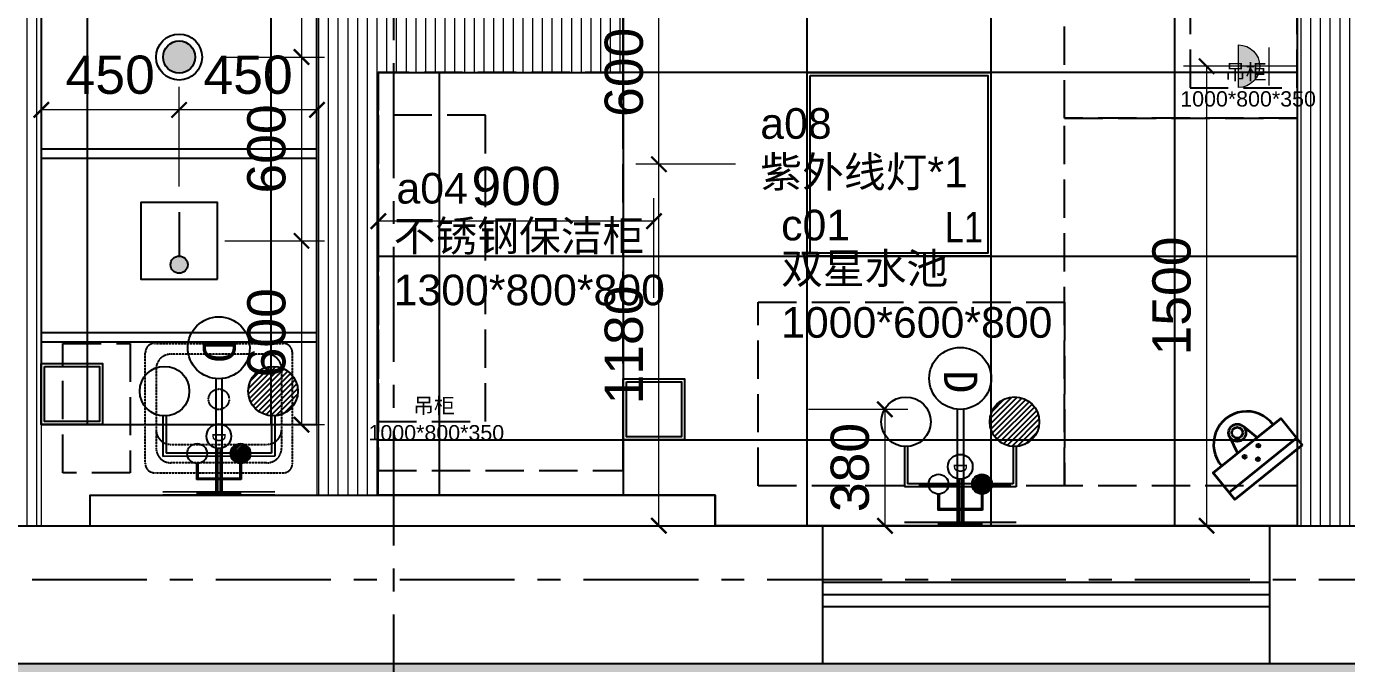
# Model space of a CAD drawing. Header units: millimetres. Extents: x -6033 to 120673, y -4970 to 90533.
# Drawn here: x 71181 to 75491, y 65940 to 68020 of the extents above; entities that cross this region are included whole.
import ezdxf
from ezdxf.enums import TextEntityAlignment as Align

# ---------------------------------------------------------------- set-up
doc = ezdxf.new("R2010")
doc.units = ezdxf.units.MM
for name, pattern in [('I-AR$0$CENTER', [2, 1.25, -0.25, 0.25, -0.25]), ('I-PLAN$0$ACAD_ISO02W100', [15, 12, -3]), ('I-PLAN$0$DASH', [0.35, 0.25, -0.1])]:
    doc.linetypes.add(name, pattern=pattern)
doc.layers.get('DefPoints').update_dxf_attribs({"color": 250})
for name, color, linetype in [('0 @ 30', 7, 'Continuous'), ('0 @ 75', 7, 'Continuous'), ('I-AR$0$1-窗', 2, 'Continuous'), ('I-AR$0$9-填充', 8, 'Continuous'), ('I-AR$0$D-BASE-WALL', 4, 'Continuous'), ('I-CEILING$0$0-LIGHT-RC', 1, 'Continuous'), ('I-CEILING$0$0-LIGHT-TXT', 90, 'Continuous'), ('I-CEILING$0$EQUIP-消防', 3, 'Continuous'), ('I-CEILING$0$EQUIP_喷头', 90, 'Continuous'), ('I-CEILING$0$I-RCP', 2, 'Continuous'), ('I-CEILING$0$I-RCP-AIR', 64, 'Continuous'), ('I-CEILING$0$RC-Hatch【天花填充】', 251, 'Continuous'), ('I-FLOOR$0$I-FC', 2, 'Continuous'), ('I-FLOOR$0$I-FC-HATCH', 8, 'Continuous'), ('I-FLOOR$0$I-FC-地沟', 8, 'Continuous'), ('I-PLAN$0$I-PL-FURN', 1, 'I-PLAN$0$DASH'), ('JEM-给排水点', 1, 'Continuous'), ('地坪', 7, 'Continuous'), ('天花', 7, 'Continuous')]:
    doc.layers.add(name, color=color, linetype=linetype)
for name, color, linetype, lineweight in [('_ACM-A-ANNO-DIMS-a', 2, 'Continuous', 18), ('_ACM-A-ANNO-DIMS-b', 2, 'Continuous', 18), ('_ACM-A-ANNO-DIMS-c', 2, 'Continuous', 18), ('_ACM-A-ANNO-IDEN', 7, 'Continuous', 5), ('_ACM-A-ANNO-TEXT', 7, 'Continuous', 5), ('I-AR$0$GZET_COL_GRID_1-200_轴线', 8, 'I-AR$0$CENTER', 25), ('I-AR$0$I-SCOPE', 252, 'Continuous', 35), ('I-CEILING$0$_ACM-A-DETL', 7, 'Continuous', 9), ('I-CEILING$0$_ACM-E-EQMT-SECT', 3, 'Continuous', 35), ('I-PLAN$0$_ACM-A-WALL-HACH', 251, 'Continuous', 9), ('I-PLAN$0$I-WALL', 6, 'Continuous', 13)]:
    doc.layers.add(name, color=color, linetype=linetype, lineweight=lineweight)
doc.styles.add('_ACM-G-NOTES', font='arial.ttf')
doc.styles.add('I-CEILING$0$I-CEILING$0$ar', font='arial.ttf', dxfattribs={"width": 0.8})
doc.styles.add('I-CEILING$0$Standard', font='arial.ttf')
doc.styles.add('I-CEILING$0$黑体', font='simhei.ttf', dxfattribs={"height": 600})
doc.styles.add('I-PLAN$0$Arial', font='ARIALUNI.ttf')
doc.styles.add('深化在线', font='SimSun.ttf')
doc.dimstyles.new('_ACM-DIM-A_50', dxfattribs={"dimscale": 50, "dimtxt": 2.5, "dimasz": 1, "dimexe": 1.5, "dimexo": 1, "dimgap": 1, "dimtad": 1, "dimdec": 0, "dimrnd": 5, "dimzin": 1, "dimdsep": 46, "dimtxsty": '_ACM-G-NOTES', "dimblk": 'ARCHTICK', "dimcen": 2.5, "dimclrd": 256, "dimclre": 256, "dimclrt": 256, "dimadec": 3, "dimazin": 0, "dimtfac": 1, "dimtdec": 0, "dimtix": 1, "dimtmove": 0, "dimatfit": 3, "dimldrblk": 'DOTSMALL', "dimfxl": 5, "dimfxlon": 1, "dimlwd": 18, "dimlwe": 18, "dimarcsym": 0})

# ---------------------------------------------------------------- blocks, each defined once
blk = doc.blocks.new('I-AR$0$chuanghu1')
for p, q in [((0, 3230), (450, 3230)), ((0, 1770), (450, 1770)), ((0, 1460), (450, 1460)), ((0, 0), (450, 0))]:
    blk.add_line(p, q)
at = {"layer": 'I-AR$0$1-窗'}
for p, q in [((185, 3230), (185, 1770)), ((225, 3230), (225, 1770)), ((265, 3230), (265, 1770)), ((185, 1460), (185, 0)), ((225, 1460), (225, 0)), ((265, 1460), (265, 0))]:
    blk.add_line(p, q, dxfattribs=at)
blk = doc.blocks.new('I-AR$0$海龙_1211170131')
at = {"layer": 'I-AR$0$GZET_COL_GRID_1-200_轴线', "ltscale": 300}
for p, q in [((72155, 86275), (72155, 63715)), ((-2225, 65990), (116415, 65990))]:
    blk.add_line(p, q, dxfattribs=at)
blk = doc.blocks.new('I-AR')
at = {"layer": 'I-AR$0$9-填充'}
h = blk.add_hatch(dxfattribs=at)
h.set_pattern_fill('GRASS', color=256, scale=20)
h.set_pattern_definition([(90, (-273251.65, 190733.45), (-359.21024, 359.21024), [95.25, -623.1705]), (45, (-273251.65, 190733.45), (-359.21024, 359.21024), [95.25, -412.75]), (135, (-273251.65, 190733.45), (-359.21024, -359.21024), [95.25, -412.75])])
edge = h.paths.add_edge_path()
edge.add_line((96200, 65940), (67080, 65940))
edge.add_line((67080, 65940), (67098.6, 65404.4))
edge.add_arc((66800.6, 58350.8), 7059.9, 59.55584, 87.58101, ccw=False)
edge.add_arc((66906.5, 58690.4), 6713.9, -7.21528, 58.86646, ccw=False)
edge.add_arc((66662.1, 58632.8), 6949.7, 311.20338, 353.50924, ccw=False)
edge.add_line((71240.1, 53404), (71240.1, 51864.2))
edge.add_arc((67179.4, 51841.1), 4060.7, -50.8069, 0.3254, ccw=False)
edge.add_arc((73234.3, 55945.4), 8047, 244.30739, 262.38101)
edge.add_arc((72594.4, 52652.3), 4702.3, 264.7896, 298.7985)
edge.add_arc((72620.9, 53741.8), 5670.9, 293.2518, 330.6093)
edge.add_arc((73250.8, 52752), 4669.2, 337.4147, 357.6495)
edge.add_arc((84681.6, 51782.8), 6810, 142.38646, 173.4424, ccw=False)
edge.add_arc((84374.3, 52142.9), 6347.7, 93.15543, 143.26832, ccw=False)
edge.add_arc((84659, 52466.3), 6047.9, 43.87324, 96.0179, ccw=False)
edge.add_arc((84453.3, 51889.9), 6601.3, -39.79964, 46.24277, ccw=False)
edge.add_arc((81977.6, 54545.9), 10213.6, 299.35774, 317.64212, ccw=False)
edge.add_arc((89994.8, 40495.1), 5964.1, 120.30887, 149.04958)
edge.add_arc((87881.4, 41845.8), 3457.6, 150.2341, 180.1544)
edge.add_arc((85724.1, 42303.9), 1381.8, 199.7699, 246.5201)
edge.add_arc((82877.2, 37779.2), 3985.3, -35.3096, 54.8164, ccw=False)
edge.add_arc((80299.1, 40760.9), 7869.3, 301.87336, 317.80806, ccw=False)
edge.add_arc((84638.8, 33541.6), 567.3, 108.97, 192.3597)
edge.add_arc((84831.7, 33583.9), 764.8, 192.3597, 228.2217)
edge.add_arc((87824.9, 35942), 4565.6, 219.8972, 247.6208)
edge.add_arc((89768.5, 40705.2), 9710.1, 247.71727, 260.93678)
edge.add_arc((85123.5, 20762.4), 10812.5, 51.71832, 73.25432, ccw=False)
edge.add_arc((87587.8, 24098.7), 6668.2, 6.6977, 50.5793, ccw=False)
edge.add_line((94210.5, 24876.4), (96200, 24876.4))
edge.add_line((96200, 24876.4), (96200, 65940))
h.paths.add_polyline_path([(79188.2, 58194.7), (76733.9, 58362.1), (76901.3, 60816.4), (79355.6, 60649)], flags=16)
h.paths.add_polyline_path([(78974.4, 58439.8), (76979, 58575.9), (77115.1, 60571.3), (79110.5, 60435.2)], flags=0)
at = {"layer": 'I-AR$0$I-SCOPE'}
h = blk.add_hatch(dxfattribs=at)
h.set_pattern_fill('ANSI31', color=256, scale=200)
h.paths.add_polyline_path([(63300, 72640), (66630, 72640), (66630, 70889.4), (90600, 70890), (90600, 66390), (96650, 66390), (96650, 24876.4), (18340, 24876.4), (18340, 66390), (48090, 66390), (48090, 72640), (51400, 72640), (51400, 72649.9), (52869.5, 72649.9), (52869.5, 72640), (55240, 72640), (55240, 72790), (59460, 72790), (59460, 72640), (61830.5, 72640), (61830.5, 72649.9), (63300, 72649.9)], flags=16)
h.paths.add_polyline_path([(7330, 0), (7330, -1770), (11180, -1770), (11180, 0), (18450, 0), (18450, 2900), (27550, 2900), (27550, 18090), (37037.3, 18090), (37037.3, 17350), (96200, 17350), (96200, 18120), (114640, 18120), (114640, 84500), (0, 84500), (0, 0)])
at = {"layer": 'I-AR$0$D-BASE-WALL'}
for p, q in [((66630, 66390), (96120, 66390)), ((64615, 65940), (96200, 65940))]:
    blk.add_line(p, q, dxfattribs=at)
blk.add_lwpolyline([(71390, 66390), (71390, 66490), (73430, 66490), (73430, 66390)], dxfattribs=at)
at = {"layer": 'I-AR$0$D-BASE-WALL', "rotation": 270}
blk.add_blockref('I-AR$0$chuanghu1', (73780, 66390), dxfattribs=at)
at = {"layer": 'I-AR$0$GZET_COL_GRID_1-200_轴线'}
blk.add_blockref('I-AR$0$海龙_1211170131', (225, 225), dxfattribs=at)
blk = doc.blocks.new('I-PLAN$0$dadasdada')
for p, q in [((1764414.1, -122781.6), (1764834.2, -122781.7)), ((1764384.1, -123174.1), (1764384.1, -122811.6)), ((1764780.9, -122817), (1764467.3, -122817)), ((1764864.1, -123174.1), (1764864.1, -122811.6)), ((1764419.5, -122864.8), (1764419.4, -123123.5)), ((1764828.8, -122864.8), (1764828.8, -123123.6)), ((1764467.3, -123111.3), (1764780.9, -123111.3)), ((1764780.9, -123171.4), (1764467.3, -123171.4)), ((1764414.1, -123204), (1764834.2, -123204.1))]:
    blk.add_line(p, q)
blk.add_circle((1764624.1, -122964), 33.5)
for centre, radius, start, end in [((1764413.8, -122811.3), 29.6, 89.3986, 180.5986), ((1764834.5, -122811.3), 29.6, 359.3986, 90.5986), ((1764467.3, -122864.8), 47.9, 90.1986, 179.7986), ((1764780.9, -122864.8), 47.9, 0.1986, 89.7986), ((1764467.3, -123063.4), 47.9, 180.1986, 269.7986), ((1764780.9, -123063.4), 47.9, 270.1986, 359.7986), ((1764467.3, -123123.5), 47.9, 180.1986, 269.7986), ((1764780.9, -123123.6), 47.9, 270.1986, 359.7986), ((1764413.8, -123174.4), 29.6, 179.3986, 270.5986), ((1764834.5, -123174.4), 29.6, 269.3986, 0.5986)]:
    blk.add_arc(centre, radius, start, end)
blk = doc.blocks.new('I-PLAN')
at = {"layer": 'I-PLAN$0$_ACM-A-WALL-HACH'}
h = blk.add_hatch(dxfattribs=at)
h.set_pattern_fill('ANSI31', color=256, scale=10, angle=45)
h.paths.add_polyline_path([(88260, 70790), (88260, 70890), (88030, 70890), (88030, 70790), (88230, 70790)], flags=17)
h.paths.add_polyline_path([(79671.5, 69390), (78155, 69390), (78155, 68990), (77955, 68990), (77955, 69590), (79671.5, 69590)], flags=17)
h.paths.add_polyline_path([(80271.5, 69390), (80271.5, 69590), (80780, 69590), (80780, 68990), (80580, 68990), (80580, 69390)], flags=17)
h.paths.add_polyline_path([(74580, 69590), (73930, 69590), (73930, 69390), (74580, 69390)])
h.paths.add_polyline_path([(68780, 69590), (69430, 69590), (69430, 69390), (68780, 69390)])
h.paths.add_polyline_path([(87280, 66490), (87480, 66490), (87480, 66390), (87280, 66390)])
h.paths.add_polyline_path([(82180, 68990), (82180, 69390), (84230, 69390), (84230, 66490), (84430, 66490), (84430, 69390), (85280, 69390), (85280, 69590), (81980, 69590), (81980, 68990)])
h.paths.add_polyline_path([(87480, 67390), (87480, 69390), (88280, 69390), (88280, 69590), (88080, 69590), (86480, 69590), (86480, 69390), (87280, 69390), (87280, 67390)], flags=17)
h.paths.add_polyline_path([(72130, 68170), (72130, 66490), (72330, 66490), (72330, 67870), (73130, 67870), (73130, 68070), (72330, 68070), (72330, 68170)])
h.paths.add_polyline_path([(71230, 68170), (71230, 66390), (71030, 66390), (71030, 67870), (70230, 67870), (70230, 68070), (71030, 68070), (71030, 68170)])
h.paths.add_polyline_path([(72130, 69070), (72330, 69070), (72330, 69390), (73030, 69390), (73030, 69590), (72130, 69590)])
h.paths.add_polyline_path([(71230, 69070), (71030, 69070), (71030, 69390), (70330, 69390), (70330, 69590), (71230, 69590)])
h.paths.add_polyline_path([(67800, 69490), (67830, 69490), (67830, 69590), (67800, 69590)], flags=17)
h.paths.add_polyline_path([(76755, 69590), (75180, 69590), (75180, 69390), (75330, 69390), (75330, 66390), (75530, 66390), (75530, 69390), (76555, 69390), (76555, 68990), (76755, 68990)])
h.paths.add_polyline_path([(68180, 69590), (68180, 69390), (68030, 69390), (68030, 66520), (67780, 66520), (67780, 66390), (67400, 66390), (67400, 66720), (67830, 66720), (67830, 69590)])
edge = h.paths.add_edge_path()
edge.add_line((89860, 70890), (88860, 70890))
edge.add_line((75530, 66520), (84230, 66520))
edge.add_line((75530, 66720), (84230, 66720))
at = {"layer": 'I-PLAN$0$I-PL-FURN', "ltscale": 500}
for points in [[(74570, 67720), (74570, 68920), (75330, 68920), (75330, 67720)], [(74980, 67820), (75330, 67820), (75330, 68820), (74980, 68820)], [(73130, 67870), (72330, 67870), (72330, 66570), (73130, 66570)], [(72330, 66730.3), (72680, 66730.3), (72680, 67730.3), (72330, 67730.3)], [(74570, 66520), (74570, 67720), (75330, 67720), (75330, 66520)], [(74570, 67120), (74570, 66520), (73570, 66520), (73570, 67120)], [(71300.2, 66985.2), (71520.3, 66985.2), (71520.3, 66562.8), (71300.2, 66562.8)]]:
    blk.add_lwpolyline(points, close=True, dxfattribs=at)
at = {"layer": 'I-PLAN$0$I-WALL'}
for points in [[(75180, 69390), (75330, 69390), (75330, 66390), (75530, 66390), (75530, 69390), (76555, 69390), (76555, 68990), (76755, 68990), (76755, 69590)], [(71230, 68170), (71230, 66390), (71030, 66390), (71030, 67870), (70230, 67870), (70230, 68070), (71030, 68070), (71030, 68170), (71230, 68170)], [(72130, 68170), (72130, 66490), (72330, 66490), (72330, 67870), (73130, 67870), (73130, 68070), (72330, 68070), (72330, 68170), (72130, 68170)]]:
    blk.add_lwpolyline(points, dxfattribs=at)
at = {"layer": 'I-PLAN$0$I-PL-FURN', "ltscale": 500}
blk.add_blockref('I-PLAN$0$dadasdada', (-1692814.5, 189766.9), dxfattribs=at)
at = {"layer": 'I-PLAN$0$I-PL-FURN', "linetype": 'I-PLAN$0$ACAD_ISO02W100', "attachment_point": 1, "style": 'I-PLAN$0$Arial'}
for s, insert, char_height, width in [('吊柜', (75093.7, 67896.6), 50, 75585.083), ('1000*800*350', (74948.2, 67808.4), 50, 75585.083), ('a08', (73577.2, 67753.2), 100, 151170.167), ('紫外线灯*1', (73577.2, 67594.9), 100, 151170.167), ('a04', (72389.4, 67541.8), 100, 151170.167), ('{\\fArial Unicode MS|b0|i0|c134|p34;c01\\P}', (73645.2, 67421.5), 100, 302840.333), ('不锈钢保洁柜', (72380.3, 67386.2), 100, 151170.167), ('双星水池', (73645.2, 67280.1), 100, 151170.167), ('1300*800*800', (72380.3, 67209.7), 100, 151170.167), ('1000*600*800', (73645.2, 67103.7), 100, 151170.167), ('吊柜', (72443.7, 66806.9), 50, 75585.083), ('1000*800*350', (72298.2, 66718.6), 50, 75585.083)]:
    blk.add_mtext(s, dxfattribs=dict(at, insert=insert, char_height=char_height, width=width))
blk = doc.blocks.new('I-CEILING$0$A$C9c5a774d')
at = {"layer": 'I-CEILING$0$0-LIGHT-RC'}
for points in [[(0, 600), (600, 600), (600, 0), (0, 0)], [(10, 590), (590, 590), (590, 10), (10, 10)]]:
    blk.add_lwpolyline(points, close=True, dxfattribs=at)
at = {"layer": 'I-CEILING$0$0-LIGHT-TXT', "style": 'I-CEILING$0$I-CEILING$0$ar', "width": 0.8}
blk.add_text('L1', height=100, dxfattribs=at).set_placement((449.9, 44.6))
blk = doc.blocks.new('I-CEILING$0$海龍_09300082')
h = blk.add_hatch(color=256)
h.dxf.hatch_style = 1
h.paths.add_polyline_path([(-56.2, -405.4, 1), (56.2, -405.4, 1)])
blk.add_line((0, -62.5), (0, -349.2))
blk.add_lwpolyline([(250, -500), (250, 0), (-250, 0), (-250, -500)], close=True)
blk.add_circle((0, -405.4), 56.3)
at = {"style": 'I-CEILING$0$Standard', "flags": 1}
blk.add_attdef('A', text='', height=0.01, dxfattribs=at).set_placement((0, -250), align=Align.MIDDLE_CENTER)
blk = doc.blocks.new('I-CEILING$0$A$C81734cc7')
at = {"layer": 'I-CEILING$0$_ACM-A-DETL'}
h = blk.add_hatch(color=256, dxfattribs=at)
edge = h.paths.add_edge_path()
edge.add_arc((0, 0), 52.5, 0, 360)
for radius in [75, 52.5]:
    blk.add_circle((0, 0), radius)
blk = doc.blocks.new('I-CEILING$0$彩色半球摄像机')
for points in [[(-3.5, 14.8, 1), (7.2, 14.8, 1)], [(-32.5, -18.6, 1), (-21.8, -18.5, 1)], [(25.5, -18.6, 1), (36.2, -18.5, 1)]]:
    blk.add_hatch(color=256).paths.add_polyline_path(points)
for p, q in [((-139.3, 40.6), (142.9, 40.6)), ((-27.5, -100.9), (-40.5, -42)), ((28.2, -100.9), (41.2, -42))]:
    blk.add_line(p, q)
blk.add_lwpolyline([(-139.3, 69.8), (142.9, 69.8), (142.9, -42), (-139.3, -42)], close=True)
for centre, radius in [((1.8, 14.8), 5.37), ((-27.2, -18.5), 5.37), ((30.8, -18.5), 5.37), ((0.3, -94.7), 28.5), ((0.3, -94.7), 17.8)]:
    blk.add_circle(centre, radius)
blk.add_arc((0.3, -46.1), 107.7, 177.807, 2.193)
blk = doc.blocks.new('I-CEILING')
at = {"layer": 'I-CEILING$0$RC-Hatch【天花填充】'}
h = blk.add_hatch(dxfattribs=at)
h.set_pattern_fill('_USER', color=256, scale=600, double=1, pattern_type=0)
h.set_pattern_definition([(0, (71980, 68220), (0, 600), []), (90, (71980, 68220), (-600, 4e-14), [])])
h.paths.add_polyline_path([(71230, 69390), (71230, 66720), (72130, 66720), (72130, 69390)])
h = blk.add_hatch(dxfattribs=at)
h.set_pattern_fill('_USER', color=256, scale=600, double=1, pattern_type=0)
h.set_pattern_definition([(0, (73130, 67870), (0, 600), []), (90, (73130, 67870), (-600, 4e-14), [])])
h.paths.add_polyline_path([(72330, 66490), (72330, 67870), (73130, 67870), (73130, 68070), (72330, 68070), (72330, 69390), (75330, 69390), (75330, 66390), (73430, 66390), (73430, 66490)])
at = {"layer": 'I-CEILING$0$I-RCP'}
for points in [[(71230, 69390), (71230, 68070), (71230, 68070), (71230, 66720), (72130, 66720), (72130, 68070), (72130, 68070), (72130, 69390)], [(72330, 66490), (72330, 67870), (73130, 67870), (73130, 68070), (72330, 68070), (72330, 69390), (75330, 69390), (75330, 66390), (73430, 66390), (73430, 66490)]]:
    blk.add_lwpolyline(points, close=True, dxfattribs=at)
blk.add_blockref('I-CEILING$0$A$C9c5a774d', (73730, 67270))
at = {"layer": 'I-CEILING$0$EQUIP-消防', "xscale": 0.4999999999999927, "yscale": 0.4999999999999927, "zscale": 0.4999999999999927}
blk.add_blockref('I-CEILING$0$海龍_09300082', (71680, 67445), dxfattribs=at)
at = {"layer": 'I-CEILING$0$EQUIP_喷头'}
blk.add_blockref('I-CEILING$0$A$C81734cc7', (71680, 67920), dxfattribs=at)
at = {"layer": 'I-CEILING$0$I-RCP-AIR', "style": 'I-CEILING$0$黑体'}
for tag, p in [('R', (61966.4, 71748.9)), ('R', (61966.4, 66925.2)), ('R', (51736.1, 63924.8)), ('R', (62976.1, 63924.8)), ('S', (56433.6, 63065))]:
    blk.add_attdef(tag, text='', height=100, dxfattribs=at).set_placement(p, align=Align.MIDDLE_CENTER)
at = {"layer": 'I-CEILING$0$_ACM-E-EQMT-SECT', "rotation": 218.7470640975275}
blk.add_blockref('I-CEILING$0$彩色半球摄像机', (75193.7, 66619.9), dxfattribs=at)
blk = doc.blocks.new('I-FLOOR')
at = {"layer": 'I-FLOOR$0$I-FC-HATCH'}
h = blk.add_hatch(dxfattribs=at)
h.set_pattern_fill('_USER', color=256, scale=600, double=1, pattern_type=0)
h.set_pattern_definition([(0, (71380, 69390), (0, 600), []), (90, (71380, 69390), (-600, 4e-14), [])])
h.paths.add_polyline_path([(71230, 69390), (71230, 68070), (71230, 66720), (72130, 66720), (72130, 68070), (72130, 69390)])
h = blk.add_hatch(dxfattribs=at)
h.set_pattern_fill('_USER', color=256, scale=600, double=1, pattern_type=0)
h.set_pattern_definition([(0, (73130, 67870), (0, 600), []), (90, (73130, 67870), (-600, 4e-14), [])])
h.paths.add_polyline_path([(72330, 66490), (72330, 67870), (73130, 67870), (73130, 68070), (72330, 68070), (72330, 69390), (75330, 69390), (75330, 66390), (73430, 66390), (73430, 66490)])
at = {"layer": 'I-FLOOR$0$I-FC'}
for points in [[(71230, 69390), (71230, 68070), (71230, 68070), (71230, 66720), (72130, 66720), (72130, 68070), (72130, 68070), (72130, 69390)], [(72330, 66490), (72330, 67870), (73130, 67870), (73130, 68070), (72330, 68070), (72330, 69390), (75330, 69390), (75330, 66390), (73430, 66390), (73430, 66490)]]:
    blk.add_lwpolyline(points, close=True, dxfattribs=at)
at = {"layer": 'I-FLOOR$0$I-FC-地沟'}
for points in [[(71230, 66920), (71430, 66920), (71430, 66720), (71230, 66720)], [(71240, 66910), (71420, 66910), (71420, 66730), (71240, 66730)], [(73130, 66870), (73330, 66870), (73330, 66670), (73130, 66670)], [(73140, 66860), (73320, 66860), (73320, 66680), (73140, 66680)]]:
    blk.add_lwpolyline(points, close=True, dxfattribs=at)
blk = doc.blocks.new('A$C506d7063')
at = {"layer": '_ACM-A-ANNO-IDEN'}
h = blk.add_hatch(color=256, dxfattribs=at)
edge = h.paths.add_edge_path()
edge.add_arc((0, 3.84), 1.389, 180, 360)
edge.add_line((1.389, 3.84), (-1.389, 3.84))
for p, q in [((1.389, 3.84), (-1.389, 3.84)), ((1.25, 1.831), (-1.217, 1.831)), ((0, 0), (0, 2.451))]:
    blk.add_line(p, q, dxfattribs=at)
blk.add_arc((0, 3.84), 1.389, 180, 0, dxfattribs=at)
blk = doc.blocks.new('*X67')
at = {"color": 0}
for p, q in [((4067.7289, 2633.5749), (4067.8172, 2633.6632)), ((4067.7289, 2633.5927), (4067.7995, 2633.6632)), ((4067.7319, 2633.5603), (4067.8318, 2633.6602)), ((4067.7358, 2633.6172), (4067.775, 2633.6564)), ((4067.737, 2633.5477), (4067.8445, 2633.6551)), ((4067.7437, 2633.5367), (4067.8554, 2633.6484)), ((4067.7518, 2633.5272), (4067.865, 2633.6403)), ((4067.7614, 2633.519), (4067.8731, 2633.6308)), ((4067.7723, 2633.5123), (4067.8798, 2633.6198)), ((4067.7849, 2633.5072), (4067.8849, 2633.6072)), ((4067.7996, 2633.5042), (4067.888, 2633.5926)), ((4067.8172, 2633.5042), (4067.888, 2633.5749)), ((4067.8417, 2633.5109), (4067.8812, 2633.5505))]:
    blk.add_line(p, q, dxfattribs=at)
blk = doc.blocks.new('王沧冷热给排水')
for p, q in [((-94.4, 66.7), (-46.3, 66.7)), ((-46.3, 66.7), (-46.3, -66.7)), ((-3.7, 66.7), (-3.7, -66.7)), ((0, 66.7), (0, -66.7)), ((-94.4, 63), (-50, 63)), ((-50, 63), (-50, -63)), ((-139.1, 3.7), (-3.7, 3.7)), ((-139.1, -3.7), (-3.7, -3.7)), ((-94.4, -63), (-50, -63)), ((-94.4, -66.7), (-46.3, -66.7))]:
    blk.add_line(p, q)
for centre, radius in [((-124.1, 64.8), 29.6), ((-175.9, 0), 37), ((-124.1, -64.8), 29.6)]:
    blk.add_circle(centre, radius)
at = {"color": 8, "xscale": 370.3695133580544, "yscale": 370.3695133580544, "zscale": 370.3695133580544, "rotation": 90}
blk.add_blockref('*X67', (975275, -1506527.4), dxfattribs=at)
at = {"style": '深化在线'}
blk.add_text('D', height=40, dxfattribs=at).set_placement((-171.9, 0.6), align=Align.MIDDLE_CENTER)
blk = doc.blocks.new('*U815')
at = {"layer": '0 @ 30', "color": 2, "xscale": -1.093750000000003, "yscale": 1.093750000000003, "zscale": 1.093750000000003, "rotation": 359.9849207593792}
blk.add_blockref('王沧冷热给排水', (0, 0), dxfattribs=at)
at = {"layer": '0 @ 75', "color": 2, "xscale": -2.734375000000007, "yscale": 2.734375000000008, "zscale": 2.734375000000008, "rotation": 359.9849207593792}
blk.add_blockref('王沧冷热给排水', (0, 0), dxfattribs=at)
blk = doc.blocks.new('*U77')
blk.add_blockref('*U815', (0, 0))
blk = doc.blocks.new('_ArchTick')
at = {"color": 0, "linetype": 'ByBlock', "const_width": 0.15}
blk.add_lwpolyline([(-0.5, -0.5), (0.5, 0.5)], dxfattribs=at)
blk = doc.blocks.new('*D105')
at = {"layer": '_ACM-A-ANNO-DIMS-b', "lineweight": 18, "transparency": 16777216}
for p, q in [((71829.4, 68520), (72154.4, 68520)), ((72079.4, 68520), (72079.4, 67920)), ((71829.4, 67920), (72154.4, 67920))]:
    blk.add_line(p, q, dxfattribs=at)
at = {"layer": 'DefPoints', "color": 0, "transparency": 16777216}
for p in [(71680, 68520), (71680, 67920), (72079.4, 67920)]:
    blk.add_point(p, dxfattribs=at)
at = {"layer": '_ACM-A-ANNO-DIMS-b', "lineweight": 18, "transparency": 16777216, "xscale": 50, "yscale": 50, "zscale": 50}
for p, rotation in [((72079.4, 68520), 90), ((72079.4, 67920), 270)]:
    blk.add_blockref('_ArchTick', p, dxfattribs=dict(at, rotation=rotation))
at = {"layer": '_ACM-A-ANNO-DIMS-b', "transparency": 16777216, "insert": (71965.5, 68220), "char_height": 125, "attachment_point": 5, "rotation": 90, "style": '_ACM-G-NOTES'}
blk.add_mtext('600', dxfattribs=at)
blk = doc.blocks.new('_DotSmall')
at = {"color": 0, "linetype": 'ByBlock', "const_width": 0.5}
blk.add_lwpolyline([(-0.0625, 0, 1), (0.0625, 0, 1)], format="xyb", close=True, dxfattribs=at)
blk = doc.blocks.new('*D106')
at = {"layer": '_ACM-A-ANNO-DIMS-b', "lineweight": 18, "transparency": 16777216}
for p, q in [((71829.4, 67920), (72154.4, 67920)), ((72079.4, 67920), (72079.4, 67320)), ((71829.4, 67320), (72154.4, 67320))]:
    blk.add_line(p, q, dxfattribs=at)
at = {"layer": 'DefPoints', "color": 0, "transparency": 16777216}
for p in [(71680, 67920), (71680, 67320), (72079.4, 67320)]:
    blk.add_point(p, dxfattribs=at)
at = {"layer": '_ACM-A-ANNO-DIMS-b', "lineweight": 18, "transparency": 16777216, "xscale": 50, "yscale": 50, "zscale": 50}
for p, rotation in [((72079.4, 67920), 90), ((72079.4, 67320), 270)]:
    blk.add_blockref('_ArchTick', p, dxfattribs=dict(at, rotation=rotation))
at = {"layer": '_ACM-A-ANNO-DIMS-b', "transparency": 16777216, "insert": (71965.5, 67620), "char_height": 125, "attachment_point": 5, "rotation": 90, "style": '_ACM-G-NOTES'}
blk.add_mtext('600', dxfattribs=at)
blk = doc.blocks.new('*D107')
at = {"layer": '_ACM-A-ANNO-DIMS-b', "lineweight": 18, "transparency": 16777216}
for p, q in [((71829.4, 67320), (72154.4, 67320)), ((72079.4, 67320), (72079.4, 66720)), ((71829.4, 66720), (72154.4, 66720))]:
    blk.add_line(p, q, dxfattribs=at)
at = {"layer": 'DefPoints', "color": 0, "transparency": 16777216}
for p in [(71680, 67320), (71680, 66720), (72079.4, 66720)]:
    blk.add_point(p, dxfattribs=at)
at = {"layer": '_ACM-A-ANNO-DIMS-b', "lineweight": 18, "transparency": 16777216, "xscale": 50, "yscale": 50, "zscale": 50}
for p, rotation in [((72079.4, 67320), 90), ((72079.4, 66720), 270)]:
    blk.add_blockref('_ArchTick', p, dxfattribs=dict(at, rotation=rotation))
at = {"layer": '_ACM-A-ANNO-DIMS-b', "transparency": 16777216, "insert": (71965.5, 67020), "char_height": 125, "attachment_point": 5, "rotation": 90, "style": '_ACM-G-NOTES'}
blk.add_mtext('600', dxfattribs=at)
blk = doc.blocks.new('*D108')
at = {"layer": '_ACM-A-ANNO-DIMS-b', "lineweight": 18, "transparency": 16777216}
for p, q in [((71230, 67497.6), (71230, 67822.6)), ((71680, 67497.6), (71680, 67822.6)), ((71680, 67747.6), (71230, 67747.6))]:
    blk.add_line(p, q, dxfattribs=at)
at = {"layer": 'DefPoints', "color": 0, "transparency": 16777216}
for p in [(71230, 67747.6), (71230, 67445), (71680, 67445)]:
    blk.add_point(p, dxfattribs=at)
at = {"layer": '_ACM-A-ANNO-DIMS-b', "lineweight": 18, "transparency": 16777216, "xscale": 50, "yscale": 50, "zscale": 50, "rotation": 180}
blk.add_blockref('_ArchTick', (71230, 67747.6), dxfattribs=at)
at = {"layer": '_ACM-A-ANNO-DIMS-b', "lineweight": 18, "transparency": 16777216, "xscale": 50, "yscale": 50, "zscale": 50}
blk.add_blockref('_ArchTick', (71680, 67747.6), dxfattribs=at)
at = {"layer": '_ACM-A-ANNO-DIMS-b', "transparency": 16777216, "insert": (71455, 67861.5), "char_height": 125, "attachment_point": 5, "style": '_ACM-G-NOTES'}
blk.add_mtext('450', dxfattribs=at)
blk = doc.blocks.new('*D109')
at = {"layer": '_ACM-A-ANNO-DIMS-b', "lineweight": 18, "transparency": 16777216}
for p, q in [((71680, 67497.6), (71680, 67822.6)), ((72130, 67497.6), (72130, 67822.6)), ((72130, 67747.6), (71680, 67747.6))]:
    blk.add_line(p, q, dxfattribs=at)
at = {"layer": 'DefPoints', "color": 0, "transparency": 16777216}
for p in [(71680, 67747.6), (71680, 67445), (72130, 67445)]:
    blk.add_point(p, dxfattribs=at)
at = {"layer": '_ACM-A-ANNO-DIMS-b', "lineweight": 18, "transparency": 16777216, "xscale": 50, "yscale": 50, "zscale": 50, "rotation": 180}
blk.add_blockref('_ArchTick', (71680, 67747.6), dxfattribs=at)
at = {"layer": '_ACM-A-ANNO-DIMS-b', "lineweight": 18, "transparency": 16777216, "xscale": 50, "yscale": 50, "zscale": 50}
blk.add_blockref('_ArchTick', (72130, 67747.6), dxfattribs=at)
at = {"layer": '_ACM-A-ANNO-DIMS-b', "transparency": 16777216, "insert": (71905, 67861.5), "char_height": 125, "attachment_point": 5, "style": '_ACM-G-NOTES'}
blk.add_mtext('450', dxfattribs=at)
blk = doc.blocks.new('*D121')
at = {"layer": '_ACM-A-ANNO-DIMS-b', "lineweight": 18, "transparency": 16777216}
for p, q in [((73496.2, 68170), (73171.2, 68170)), ((73246.2, 67570), (73246.2, 68170)), ((73496.2, 67570), (73171.2, 67570))]:
    blk.add_line(p, q, dxfattribs=at)
at = {"layer": 'DefPoints', "color": 0, "transparency": 16777216}
for p in [(73246.2, 68170), (74030, 68170), (74030, 67570)]:
    blk.add_point(p, dxfattribs=at)
at = {"layer": '_ACM-A-ANNO-DIMS-b', "lineweight": 18, "transparency": 16777216, "xscale": 50, "yscale": 50, "zscale": 50}
for p, rotation in [((73246.2, 68170), 90), ((73246.2, 67570), 270)]:
    blk.add_blockref('_ArchTick', p, dxfattribs=dict(at, rotation=rotation))
at = {"layer": '_ACM-A-ANNO-DIMS-b', "transparency": 16777216, "insert": (73132.4, 67870), "char_height": 125, "attachment_point": 5, "rotation": 90, "style": '_ACM-G-NOTES'}
blk.add_mtext('600', dxfattribs=at)
blk = doc.blocks.new('*D123')
at = {"layer": '_ACM-A-ANNO-DIMS-b', "lineweight": 18, "transparency": 16777216}
for p, q in [((73496.2, 67570), (73171.2, 67570)), ((73246.2, 66390), (73246.2, 67570)), ((73496.2, 66390), (73171.2, 66390))]:
    blk.add_line(p, q, dxfattribs=at)
at = {"layer": 'DefPoints', "color": 0, "transparency": 16777216}
for p in [(73246.2, 67570), (74030, 67570), (74030, 66390)]:
    blk.add_point(p, dxfattribs=at)
at = {"layer": '_ACM-A-ANNO-DIMS-b', "lineweight": 18, "transparency": 16777216, "xscale": 50, "yscale": 50, "zscale": 50}
for p, rotation in [((73246.2, 67570), 90), ((73246.2, 66390), 270)]:
    blk.add_blockref('_ArchTick', p, dxfattribs=dict(at, rotation=rotation))
at = {"layer": '_ACM-A-ANNO-DIMS-b', "transparency": 16777216, "insert": (73132.4, 66980), "char_height": 125, "attachment_point": 5, "rotation": 90, "style": '_ACM-G-NOTES'}
blk.add_mtext('1180', dxfattribs=at)
blk = doc.blocks.new('*D162')
at = {"layer": '_ACM-A-ANNO-DIMS-a', "lineweight": 18, "transparency": 16777216}
for p, q in [((73734.1, 66770), (74059.1, 66770)), ((73984.1, 66770), (73984.1, 66390)), ((73734.1, 66390), (74059.1, 66390))]:
    blk.add_line(p, q, dxfattribs=at)
at = {"layer": 'DefPoints', "color": 0, "transparency": 16777216}
for p in [(73230, 66770), (73230, 66390), (73984.1, 66390)]:
    blk.add_point(p, dxfattribs=at)
at = {"layer": '_ACM-A-ANNO-DIMS-a', "lineweight": 18, "transparency": 16777216, "xscale": 50, "yscale": 50, "zscale": 50}
for p, rotation in [((73984.1, 66770), 90), ((73984.1, 66390), 270)]:
    blk.add_blockref('_ArchTick', p, dxfattribs=dict(at, rotation=rotation))
at = {"layer": '_ACM-A-ANNO-DIMS-a', "transparency": 16777216, "insert": (73870.2, 66580), "char_height": 125, "attachment_point": 5, "rotation": 90, "style": '_ACM-G-NOTES'}
blk.add_mtext('380', dxfattribs=at)
blk = doc.blocks.new('*D163')
at = {"layer": '_ACM-A-ANNO-DIMS-a', "lineweight": 18, "transparency": 16777216}
for p, q in [((72330, 67134.2), (72330, 67459.2)), ((73230, 67134.2), (73230, 67459.2)), ((73230, 67384.2), (72330, 67384.2))]:
    blk.add_line(p, q, dxfattribs=at)
at = {"layer": 'DefPoints', "color": 0, "transparency": 16777216}
for p in [(72330, 67384.2), (72330, 66770), (73230, 66770)]:
    blk.add_point(p, dxfattribs=at)
at = {"layer": '_ACM-A-ANNO-DIMS-a', "lineweight": 18, "transparency": 16777216, "xscale": 50, "yscale": 50, "zscale": 50, "rotation": 180}
blk.add_blockref('_ArchTick', (72330, 67384.2), dxfattribs=at)
at = {"layer": '_ACM-A-ANNO-DIMS-a', "lineweight": 18, "transparency": 16777216, "xscale": 50, "yscale": 50, "zscale": 50}
blk.add_blockref('_ArchTick', (73230, 67384.2), dxfattribs=at)
at = {"layer": '_ACM-A-ANNO-DIMS-a', "transparency": 16777216, "insert": (72780, 67498.1), "char_height": 125, "attachment_point": 5, "style": '_ACM-G-NOTES'}
blk.add_mtext('900', dxfattribs=at)
blk = doc.blocks.new('*D188')
at = {"layer": '_ACM-A-ANNO-DIMS-c', "lineweight": 18, "transparency": 16777216}
for p, q in [((75280, 67890), (74959.1, 67890)), ((75034.1, 67890), (75034.1, 66390)), ((75280, 66390), (74959.1, 66390))]:
    blk.add_line(p, q, dxfattribs=at)
at = {"layer": 'DefPoints', "color": 0, "transparency": 16777216}
for p in [(75330, 67890), (75034.1, 66390), (75330, 66390)]:
    blk.add_point(p, dxfattribs=at)
at = {"layer": '_ACM-A-ANNO-DIMS-c', "lineweight": 18, "transparency": 16777216, "xscale": 50, "yscale": 50, "zscale": 50}
for p, rotation in [((75034.1, 67890), 90), ((75034.1, 66390), 270)]:
    blk.add_blockref('_ArchTick', p, dxfattribs=dict(at, rotation=rotation))
at = {"layer": '_ACM-A-ANNO-DIMS-c', "transparency": 16777216, "insert": (74920.3, 67140), "char_height": 125, "attachment_point": 5, "rotation": 90, "style": '_ACM-G-NOTES'}
blk.add_mtext('1500', dxfattribs=at)

msp = doc.modelspace()

# ---------------------------------------------------------------- block references
for name in ['I-AR', 'I-PLAN']:
    msp.add_blockref(name, (0, 0))

# ---------------------------------------------------------------- next in the draw order: block references
at = {"layer": '天花'}
msp.add_blockref('I-CEILING', (0, 0), dxfattribs=at)

# ---------------------------------------------------------------- next in the draw order: block references
at = {"layer": '_ACM-A-ANNO-TEXT', "lineweight": 13, "xscale": -49.99999999999999, "yscale": 49.99999999999999, "zscale": 49.99999999999999, "rotation": 90}
msp.add_blockref('A$C506d7063', (75330, 67890), dxfattribs=at)
at = {"layer": 'JEM-给排水点', "xscale": -1, "rotation": 270}
for p in [(71809.6, 66490), (74230, 66390)]:
    msp.add_blockref('*U77', p, dxfattribs=at)
at = {"layer": '地坪'}
msp.add_blockref('I-FLOOR', (0, 0), dxfattribs=at)

# ---------------------------------------------------------------- next in the draw order: dimensions: what is measured, and where the dimension line sits
at = {"layer": '_ACM-A-ANNO-DIMS-a'}
dim = msp.add_linear_dim(base=(72330, 67384.2), p1=(73230, 66770), p2=(72330, 66770), dimstyle='_ACM-DIM-A_50', override={"dimzin": 8}, dxfattribs=at)
dim.commit()
dim.dimension.update_dxf_attribs({"geometry": '*D163', "text_midpoint": (72780, 67498.1)})
dim = msp.add_linear_dim(base=(73984.1, 66390), p1=(73230, 66770), p2=(73230, 66390), angle=90, dimstyle='_ACM-DIM-A_50', override={"dimzin": 8}, dxfattribs=at)
dim.commit()
dim.dimension.update_dxf_attribs({"geometry": '*D162', "text_midpoint": (73870.2, 66580)})
at = {"layer": '_ACM-A-ANNO-DIMS-b'}
for base, p1, p2, picture, middle in [((72079.4, 67920), (71680, 68520), (71680, 67920), '*D105', (71965.5, 68220)), ((73246.2, 68170), (74030, 67570), (74030, 68170), '*D121', (73132.4, 67870)), ((72079.4, 67320), (71680, 67920), (71680, 67320), '*D106', (71965.5, 67620)), ((73246.2, 67570), (74030, 66390), (74030, 67570), '*D123', (73132.4, 66980)), ((72079.4, 66720), (71680, 67320), (71680, 66720), '*D107', (71965.5, 67020))]:
    dim = msp.add_linear_dim(base=base, p1=p1, p2=p2, angle=90, dimstyle='_ACM-DIM-A_50', dxfattribs=at)
    dim.commit()
    dim.dimension.update_dxf_attribs({"geometry": picture, "text_midpoint": middle})
for base, p1, p2, picture, middle in [((71230, 67747.6), (71680, 67445), (71230, 67445), '*D108', (71455, 67861.5)), ((71680, 67747.6), (72130, 67445), (71680, 67445), '*D109', (71905, 67861.5))]:
    dim = msp.add_linear_dim(base=base, p1=p1, p2=p2, dimstyle='_ACM-DIM-A_50', dxfattribs=at)
    dim.commit()
    dim.dimension.update_dxf_attribs({"geometry": picture, "text_midpoint": middle})
at = {"layer": '_ACM-A-ANNO-DIMS-c'}
dim = msp.add_linear_dim(base=(75034.1, 66390), p1=(75330, 67890), p2=(75330, 66390), angle=90, dimstyle='_ACM-DIM-A_50', override={"dimzin": 8}, dxfattribs=at)
dim.commit()
dim.dimension.update_dxf_attribs({"geometry": '*D188', "text_midpoint": (74920.3, 67140)})

doc.saveas('drawing.dxf')
